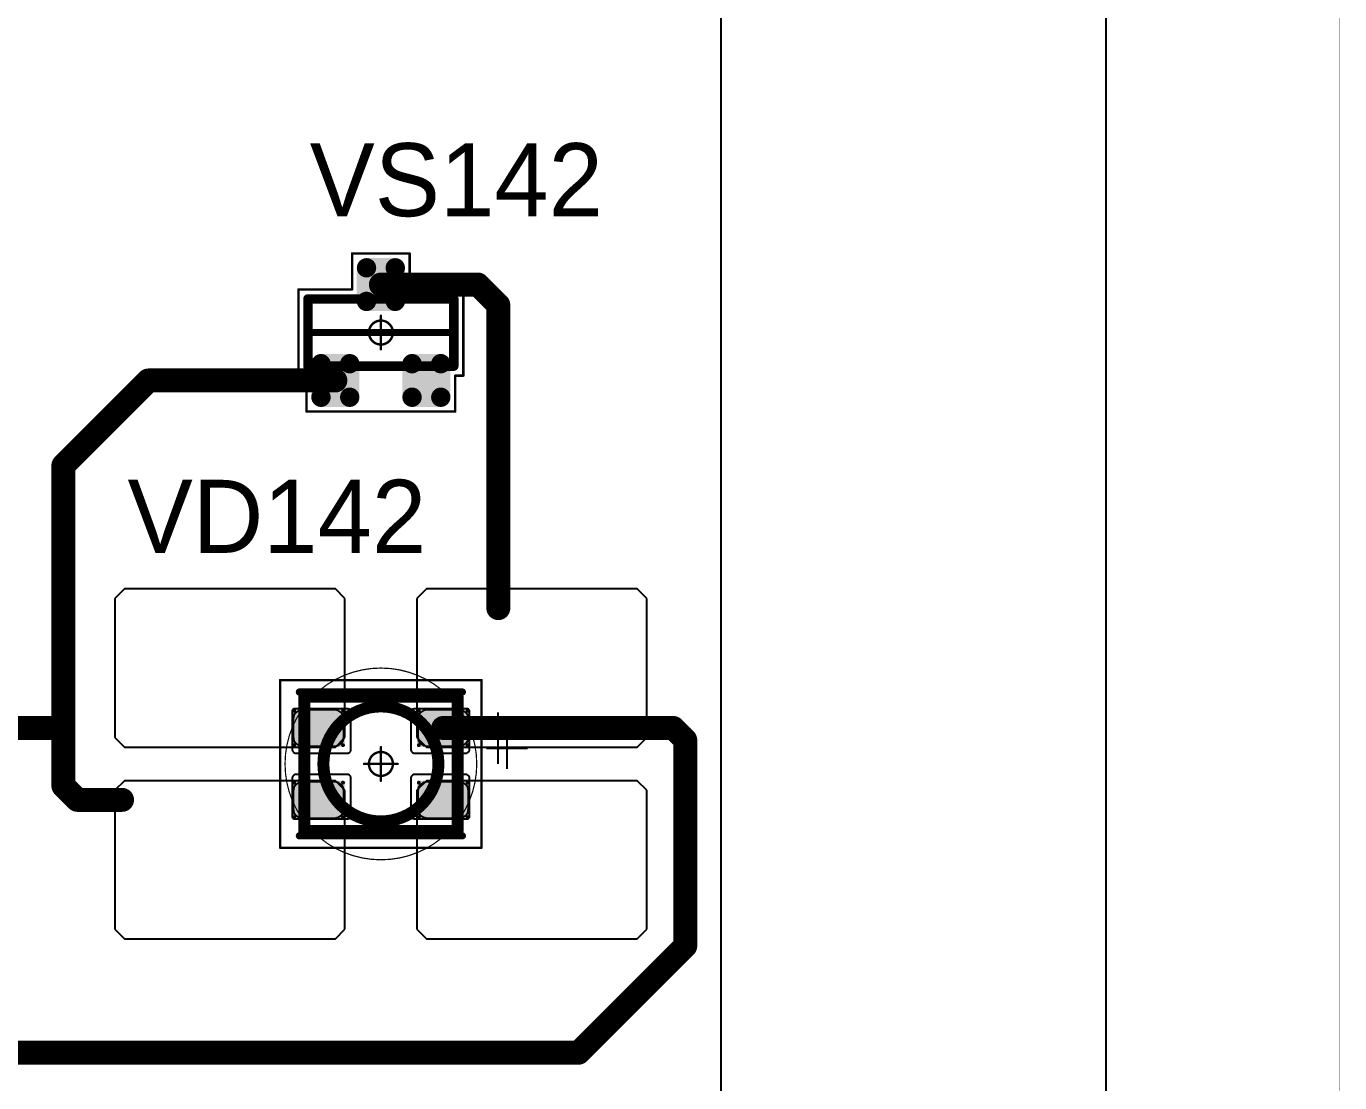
# Model space of a CAD drawing. Header units: millimetres. Extents: x 0 to 400, y 0 to 511.
# Drawn here: x 372.6 to 400.01, y 74.85 to 96.89 of the extents above; entities that cross this region are included whole.
import ezdxf

# ---------------------------------------------------------------- set-up
doc = ezdxf.new("R2010")
doc.units = ezdxf.units.MM
for name, color, linetype in [('Mechanical10', 56, 'Continuous'), ('Mechanical13', 56, 'Continuous'), ('Mechanical15', 56, 'Continuous'), ('Mechanical2', 216, 'Continuous'), ('TopLayer', 1, 'Continuous'), ('TopOverlay', 2, 'Continuous'), ('TopPaste', 8, 'Continuous'), ('TopSolder', 216, 'Continuous')]:
    doc.layers.add(name, color=color, linetype=linetype)

# ---------------------------------------------------------------- blocks, each defined once
blk = doc.blocks.new('SOT23_455')
at = {"layer": 'Mechanical13', "const_width": 0.2}
for points in [[(-0.7, 1.52), (0.7, 1.52)], [(-0.7, 1.52), (-0.7, -1.52)], [(0.7, 1.52), (0.7, -1.52)], [(-0.7, -1.52), (0.7, -1.52)]]:
    blk.add_lwpolyline(points, dxfattribs=at)
at = {"layer": 'Mechanical13', "const_width": 0.1}
for points in [[(-0.75, 1.52, 1), (-0.65, 1.52, 1)], [(-0.75, 1.52, 1), (-0.65, 1.52, 1)], [(0.65, 1.52, 1), (0.75, 1.52, 1)], [(0.65, 1.52, 1), (0.75, 1.52, 1)], [(-0.75, -1.52, 1), (-0.65, -1.52, 1)], [(-0.75, -1.52, 1), (-0.65, -1.52, 1)], [(0.65, -1.52, 1), (0.75, -1.52, 1)], [(0.65, -1.52, 1), (0.75, -1.52, 1)]]:
    blk.add_lwpolyline(points, format="xyb", close=True, dxfattribs=at)
at = {"layer": 'Mechanical15', "const_width": 0.05}
for points in [[(-0.9, 1.72), (-0.9, 1.55)], [(-0.9, 1.72), (0.9, 1.72)], [(0.9, 1.72), (0.9, 0.6)], [(-1.65, 1.55), (-1.65, -1.55)], [(-1.65, 1.55), (-0.9, 1.55)], [(0.9, 0.6), (1.65, 0.6)], [(1.65, 0.6), (1.65, -0.6)], [(0, 0.35), (0, -0.35)], [(-0.35, 0), (0.35, 0)], [(0.9, -0.6), (1.65, -0.6)], [(0.9, -0.6), (0.9, -1.72)], [(-1.65, -1.55), (-0.9, -1.55)], [(-0.9, -1.55), (-0.9, -1.72)], [(-0.9, -1.72), (0.9, -1.72)]]:
    blk.add_lwpolyline(points, dxfattribs=at)
at = {"layer": 'Mechanical15'}
for points, const_width in [([(-0.913, 1.72, 1), (-0.888, 1.72, 1)], 0.025), ([(-0.913, 1.72, 1), (-0.888, 1.72, 1)], 0.025), ([(0.888, 1.72, 1), (0.913, 1.72, 1)], 0.025), ([(0.888, 1.72, 1), (0.913, 1.72, 1)], 0.025), ([(-1.662, 1.55, 1), (-1.637, 1.55, 1)], 0.025), ([(-1.662, 1.55, 1), (-1.637, 1.55, 1)], 0.025), ([(-0.913, 1.55, 1), (-0.888, 1.55, 1)], 0.025), ([(-0.913, 1.55, 1), (-0.888, 1.55, 1)], 0.025), ([(0.888, 0.6, 1), (0.913, 0.6, 1)], 0.025), ([(0.888, 0.6, 1), (0.913, 0.6, 1)], 0.025), ([(1.637, 0.6, 1), (1.662, 0.6, 1)], 0.025), ([(1.637, 0.6, 1), (1.662, 0.6, 1)], 0.025), ([(0.25, 0, 1), (-0.25, 0, 1)], 0.05), ([(-0.012, 0.35, 1), (0.012, 0.35, 1)], 0.025), ([(-0.362, 0, 1), (-0.337, 0, 1)], 0.025), ([(-0.262, 0, 1), (-0.238, 0, 1)], 0.025), ([(0.238, 0, 1), (0.262, 0, 1)], 0.025), ([(0.337, 0, 1), (0.362, 0, 1)], 0.025), ([(-0.012, -0.35, 1), (0.012, -0.35, 1)], 0.025), ([(0.888, -0.6, 1), (0.913, -0.6, 1)], 0.025), ([(0.888, -0.6, 1), (0.913, -0.6, 1)], 0.025), ([(1.637, -0.6, 1), (1.662, -0.6, 1)], 0.025), ([(1.637, -0.6, 1), (1.662, -0.6, 1)], 0.025), ([(-1.662, -1.55, 1), (-1.637, -1.55, 1)], 0.025), ([(-1.662, -1.55, 1), (-1.637, -1.55, 1)], 0.025), ([(-0.913, -1.55, 1), (-0.888, -1.55, 1)], 0.025), ([(-0.913, -1.55, 1), (-0.888, -1.55, 1)], 0.025), ([(-0.913, -1.72, 1), (-0.888, -1.72, 1)], 0.025), ([(-0.913, -1.72, 1), (-0.888, -1.72, 1)], 0.025), ([(0.888, -1.72, 1), (0.913, -1.72, 1)], 0.025), ([(0.888, -1.72, 1), (0.913, -1.72, 1)], 0.025)]:
    blk.add_lwpolyline(points, format="xyb", close=True, dxfattribs=dict(at, const_width=const_width))
at = {"layer": 'TopLayer', "const_width": 0.1}
for points in [[(-1.4, 1.25, 1), (-1.3, 1.25, 1)], [(-0.7, 1.25, 1), (-0.6, 1.25, 1)], [(-1.4, 0.65, 1), (-1.3, 0.65, 1)], [(-0.7, 0.65, 1), (-0.6, 0.65, 1)], [(0.6, 0.3, 1), (0.7, 0.3, 1)], [(1.3, 0.3, 1), (1.4, 0.3, 1)], [(0.6, -0.3, 1), (0.7, -0.3, 1)], [(1.3, -0.3, 1), (1.4, -0.3, 1)], [(-1.4, -0.65, 1), (-1.3, -0.65, 1)], [(-0.7, -0.65, 1), (-0.6, -0.65, 1)], [(-1.4, -1.25, 1), (-1.3, -1.25, 1)], [(-0.7, -1.25, 1), (-0.6, -1.25, 1)]]:
    blk.add_lwpolyline(points, format="xyb", close=True, dxfattribs=at)
at = {"layer": 'TopLayer'}
for points in [[(-1.45, 1.25), (-1.45, 0.65), (-0.55, 1.25), (-0.55, 0.65)], [(-1.35, 1.35), (-1.35, 0.55), (-0.65, 1.35), (-0.65, 0.55)], [(0.55, 0.3), (0.55, -0.3), (1.45, 0.3), (1.45, -0.3)], [(0.65, 0.4), (0.65, -0.4), (1.35, 0.4), (1.35, -0.4)], [(-1.45, -0.65), (-1.45, -1.25), (-0.55, -0.65), (-0.55, -1.25)], [(-1.35, -0.55), (-1.35, -1.35), (-0.65, -0.55), (-0.65, -1.35)]]:
    blk.add_solid(points, dxfattribs=at)
at = {"layer": 'TopOverlay', "const_width": 0.15}
blk.add_lwpolyline([(0, 1.5), (0, -1.5)], dxfattribs=at)
at = {"layer": 'TopOverlay', "const_width": 0.075}
for points in [[(-0.038, 1.5, 1), (0.038, 1.5, 1)], [(-0.038, -1.5, 1), (0.038, -1.5, 1)]]:
    blk.add_lwpolyline(points, format="xyb", close=True, dxfattribs=at)
at = {"layer": 'TopPaste', "const_width": 0.075}
for points in [[(-1.387, 1.25, 1), (-1.313, 1.25, 1)], [(-0.687, 1.25, 1), (-0.613, 1.25, 1)], [(-1.387, 0.65, 1), (-1.313, 0.65, 1)], [(-0.687, 0.65, 1), (-0.613, 0.65, 1)], [(0.613, 0.3, 1), (0.687, 0.3, 1)], [(1.313, 0.3, 1), (1.387, 0.3, 1)], [(0.613, -0.3, 1), (0.687, -0.3, 1)], [(1.313, -0.3, 1), (1.387, -0.3, 1)], [(-1.387, -0.65, 1), (-1.313, -0.65, 1)], [(-0.687, -0.65, 1), (-0.613, -0.65, 1)], [(-1.387, -1.25, 1), (-1.313, -1.25, 1)], [(-0.687, -1.25, 1), (-0.613, -1.25, 1)]]:
    blk.add_lwpolyline(points, format="xyb", close=True, dxfattribs=at)
at = {"layer": 'TopPaste'}
for points in [[(-1.425, 1.25), (-1.425, 0.65), (-0.575, 1.25), (-0.575, 0.65)], [(-1.35, 1.325), (-1.35, 0.575), (-0.65, 1.325), (-0.65, 0.575)], [(0.575, 0.3), (0.575, -0.3), (1.425, 0.3), (1.425, -0.3)], [(0.65, 0.375), (0.65, -0.375), (1.35, 0.375), (1.35, -0.375)], [(-1.425, -0.65), (-1.425, -1.25), (-0.575, -0.65), (-0.575, -1.25)], [(-1.35, -0.575), (-1.35, -1.325), (-0.65, -0.575), (-0.65, -1.325)]]:
    blk.add_solid(points, dxfattribs=at)
at = {"layer": 'TopSolder', "const_width": 0.202}
for points in [[(-1.451, 1.25, 1), (-1.249, 1.25, 1)], [(-0.751, 1.25, 1), (-0.549, 1.25, 1)], [(-1.451, 0.65, 1), (-1.249, 0.65, 1)], [(-0.751, 0.65, 1), (-0.549, 0.65, 1)], [(0.549, 0.3, 1), (0.751, 0.3, 1)], [(1.249, 0.3, 1), (1.451, 0.3, 1)], [(0.549, -0.3, 1), (0.751, -0.3, 1)], [(1.249, -0.3, 1), (1.451, -0.3, 1)], [(-1.451, -0.65, 1), (-1.249, -0.65, 1)], [(-0.751, -0.65, 1), (-0.549, -0.65, 1)], [(-1.451, -1.25, 1), (-1.249, -1.25, 1)], [(-0.751, -1.25, 1), (-0.549, -1.25, 1)]]:
    blk.add_lwpolyline(points, format="xyb", close=True, dxfattribs=at)
at = {"layer": 'TopSolder'}
for points in [[(-1.35, 1.452), (-1.35, 0.448), (-0.65, 1.452), (-0.65, 0.448)], [(-1.552, 1.25), (-1.552, 0.65), (-0.448, 1.25), (-0.448, 0.65)], [(0.448, 0.3), (0.448, -0.3), (1.552, 0.3), (1.552, -0.3)], [(0.65, 0.502), (0.65, -0.502), (1.35, 0.502), (1.35, -0.502)], [(-1.35, -0.448), (-1.35, -1.452), (-0.65, -0.448), (-0.65, -1.452)], [(-1.552, -0.65), (-1.552, -1.25), (-0.448, -0.65), (-0.448, -1.25)]]:
    blk.add_solid(points, dxfattribs=at)
blk = doc.blocks.new('E65F_659')
at = {"layer": 'Mechanical13'}
for p, q in [((2.441, 1.071), (2.441, 0)), ((1.905, 0.536), (2.976, 0.536))]:
    blk.add_line(p, q, dxfattribs=at)
at = {"layer": 'Mechanical13', "const_width": 0.25}
for points in [[(-1.6, -1.4), (-1.6, 1.4)], [(-1.6, 1.4), (1.6, 1.4)], [(1.6, -1.4), (1.6, 1.4)], [(-1.6, -1.4), (1.6, -1.4)]]:
    blk.add_lwpolyline(points, dxfattribs=at)
at = {"layer": 'Mechanical13'}
for points, const_width in [([(-1.663, 1.4, 1), (-1.538, 1.4, 1)], 0.125), ([(-1.663, 1.4, 1), (-1.538, 1.4, 1)], 0.125), ([(1.537, 1.4, 1), (1.662, 1.4, 1)], 0.125), ([(1.537, 1.4, 1), (1.662, 1.4, 1)], 0.125), ([(1.2, 0, 1), (-1.2, 0, 1)], 0.25), ([(-1.263, 0, 1), (-1.138, 0, 1)], 0.125), ([(1.137, 0, 1), (1.262, 0, 1)], 0.125), ([(-1.663, -1.4, 1), (-1.538, -1.4, 1)], 0.125), ([(-1.663, -1.4, 1), (-1.538, -1.4, 1)], 0.125), ([(1.537, -1.4, 1), (1.662, -1.4, 1)], 0.125), ([(1.537, -1.4, 1), (1.662, -1.4, 1)], 0.125)]:
    blk.add_lwpolyline(points, format="xyb", close=True, dxfattribs=dict(at, const_width=const_width))
at = {"layer": 'Mechanical15', "const_width": 0.05}
for points in [[(-2.1, 1.75), (2.1, 1.75)], [(-2.1, -1.75), (-2.1, 1.75)], [(2.1, -1.75), (2.1, 1.75)], [(0, -0.35), (0, 0.35)], [(0, -0.35), (0, 0.35)], [(-0.35, 0), (0.35, 0)], [(-0.35, 0), (0.35, 0)], [(-2.1, -1.75), (2.1, -1.75)]]:
    blk.add_lwpolyline(points, dxfattribs=at)
at = {"layer": 'Mechanical15'}
for points, const_width in [([(-2.113, 1.75, 1), (-2.088, 1.75, 1)], 0.025), ([(-2.113, 1.75, 1), (-2.088, 1.75, 1)], 0.025), ([(2.087, 1.75, 1), (2.112, 1.75, 1)], 0.025), ([(2.087, 1.75, 1), (2.112, 1.75, 1)], 0.025), ([(0.25, 0, 1), (-0.25, 0, 1)], 0.05), ([(0.25, 0, 1), (-0.25, 0, 1)], 0.05), ([(-0.013, 0.35, 1), (0.012, 0.35, 1)], 0.025), ([(-0.013, 0.35, 1), (0.012, 0.35, 1)], 0.025), ([(-0.363, 0, 1), (-0.338, 0, 1)], 0.025), ([(-0.363, 0, 1), (-0.338, 0, 1)], 0.025), ([(-0.263, 0, 1), (-0.238, 0, 1)], 0.025), ([(-0.263, 0, 1), (-0.238, 0, 1)], 0.025), ([(0.237, 0, 1), (0.262, 0, 1)], 0.025), ([(0.237, 0, 1), (0.262, 0, 1)], 0.025), ([(0.337, 0, 1), (0.362, 0, 1)], 0.025), ([(0.337, 0, 1), (0.362, 0, 1)], 0.025), ([(-0.013, -0.35, 1), (0.012, -0.35, 1)], 0.025), ([(-0.013, -0.35, 1), (0.012, -0.35, 1)], 0.025), ([(-2.113, -1.75, 1), (-2.088, -1.75, 1)], 0.025), ([(-2.113, -1.75, 1), (-2.088, -1.75, 1)], 0.025), ([(2.087, -1.75, 1), (2.112, -1.75, 1)], 0.025), ([(2.087, -1.75, 1), (2.112, -1.75, 1)], 0.025)]:
    blk.add_lwpolyline(points, format="xyb", close=True, dxfattribs=dict(at, const_width=const_width))
at = {"layer": 'TopLayer'}
for p, q in [((-5.35, 3.65), (-5.55, 3.45)), ((-0.95, 3.65), (-5.35, 3.65)), ((-5.35, 3.65), (-5.35, 3.65)), ((-0.75, 3.45), (-0.95, 3.65)), ((0.95, 3.65), (0.75, 3.45)), ((5.35, 3.65), (0.95, 3.65)), ((0.95, 3.65), (0.95, 3.65)), ((5.55, 3.45), (5.35, 3.65)), ((-5.55, 3.45), (-5.55, 3.45)), ((-5.55, 3.45), (-5.55, 0.55)), ((-0.75, 0.55), (-0.75, 3.45)), ((0.75, 3.45), (0.75, 3.45)), ((0.75, 3.45), (0.75, 0.55)), ((5.55, 0.55), (5.55, 3.45)), ((-5.55, 0.55), (-5.35, 0.35)), ((-0.95, 0.35), (-0.75, 0.55)), ((0.75, 0.55), (0.95, 0.35)), ((5.35, 0.35), (5.55, 0.55)), ((-5.35, 0.35), (-0.95, 0.35)), ((0.95, 0.35), (5.35, 0.35)), ((-5.35, -0.35), (-5.55, -0.55)), ((-0.95, -0.35), (-5.35, -0.35)), ((-5.35, -0.35), (-5.35, -0.35)), ((-0.75, -0.55), (-0.95, -0.35)), ((0.95, -0.35), (0.75, -0.55)), ((5.35, -0.35), (0.95, -0.35)), ((0.95, -0.35), (0.95, -0.35)), ((5.55, -0.55), (5.35, -0.35)), ((-5.55, -0.55), (-5.55, -0.55)), ((-5.55, -0.55), (-5.55, -3.45)), ((-0.75, -3.45), (-0.75, -0.55)), ((0.75, -0.55), (0.75, -0.55)), ((0.75, -0.55), (0.75, -3.45)), ((5.55, -3.45), (5.55, -0.55)), ((-5.55, -3.45), (-5.35, -3.65)), ((-0.95, -3.65), (-0.75, -3.45)), ((0.75, -3.45), (0.95, -3.65)), ((5.35, -3.65), (5.55, -3.45)), ((-5.35, -3.65), (-0.95, -3.65)), ((0.95, -3.65), (5.35, -3.65))]:
    blk.add_line(p, q, dxfattribs=at)
at = {"layer": 'TopLayer', "const_width": 0.04}
for points in [[(-1.83, 1.11, 1), (-1.79, 1.11, 1)], [(-0.81, 1.11, 1), (-0.77, 1.11, 1)], [(0.77, 1.11, 1), (0.81, 1.11, 1)], [(1.79, 1.11, 1), (1.83, 1.11, 1)], [(-1.83, 0.39, 1), (-1.79, 0.39, 1)], [(-0.81, 0.39, 1), (-0.77, 0.39, 1)], [(0.77, 0.39, 1), (0.81, 0.39, 1)], [(1.79, 0.39, 1), (1.83, 0.39, 1)], [(-1.83, -0.39, 1), (-1.79, -0.39, 1)], [(-0.81, -0.39, 1), (-0.77, -0.39, 1)], [(0.77, -0.39, 1), (0.81, -0.39, 1)], [(1.79, -0.39, 1), (1.83, -0.39, 1)], [(-1.83, -1.11, 1), (-1.79, -1.11, 1)], [(-0.81, -1.11, 1), (-0.77, -1.11, 1)], [(0.77, -1.11, 1), (0.81, -1.11, 1)], [(1.79, -1.11, 1), (1.83, -1.11, 1)]]:
    blk.add_lwpolyline(points, format="xyb", close=True, dxfattribs=at)
at = {"layer": 'TopLayer'}
for points in [[(-1.85, 1.11), (-1.85, 0.39), (-0.75, 1.11), (-0.75, 0.39)], [(-1.81, 1.15), (-1.81, 0.35), (-0.79, 1.15), (-0.79, 0.35)], [(0.75, 1.11), (0.75, 0.39), (1.85, 1.11), (1.85, 0.39)], [(0.79, 1.15), (0.79, 0.35), (1.81, 1.15), (1.81, 0.35)], [(-1.85, -0.39), (-1.85, -1.11), (-0.75, -0.39), (-0.75, -1.11)], [(-1.81, -0.35), (-1.81, -1.15), (-0.79, -0.35), (-0.79, -1.15)], [(0.75, -0.39), (0.75, -1.11), (1.85, -0.39), (1.85, -1.11)], [(0.79, -0.35), (0.79, -1.15), (1.81, -0.35), (1.81, -1.15)]]:
    blk.add_solid(points, dxfattribs=at)
at = {"layer": 'TopOverlay'}
for p, q in [((2.628, 0.757), (2.628, -0.1)), ((2.2, 0.328), (3.057, 0.328))]:
    blk.add_line(p, q, dxfattribs=at)
at = {"layer": 'TopOverlay', "const_width": 0.15}
for points in [[(-1.7, 1.5), (1.7, 1.5)], [(-1.7, -1.5), (1.7, -1.5)]]:
    blk.add_lwpolyline(points, dxfattribs=at)
at = {"layer": 'TopOverlay', "const_width": 0.075}
for points in [[(-1.738, 1.5, 1), (-1.663, 1.5, 1)], [(1.662, 1.5, 1), (1.737, 1.5, 1)], [(-1.738, -1.5, 1), (-1.663, -1.5, 1)], [(1.662, -1.5, 1), (1.737, -1.5, 1)]]:
    blk.add_lwpolyline(points, format="xyb", close=True, dxfattribs=at)
at = {"layer": 'TopPaste'}
for p, q in [((-1.711, 1.114), (-1.773, 1.073)), ((-1.638, 1.129), (-1.711, 1.114)), ((-0.963, 1.129), (-1.638, 1.129)), ((-0.889, 1.114), (-0.963, 1.129)), ((-0.827, 1.073), (-0.889, 1.114)), ((0.889, 1.114), (0.827, 1.073)), ((0.962, 1.129), (0.889, 1.114)), ((1.637, 1.129), (0.962, 1.129)), ((1.711, 1.114), (1.637, 1.129)), ((1.773, 1.073), (1.711, 1.114)), ((-1.814, 1.011), (-1.829, 0.938)), ((-1.829, 0.938), (-1.829, 0.563)), ((-1.773, 1.073), (-1.814, 1.011)), ((-0.786, 1.011), (-0.827, 1.073)), ((-0.771, 0.938), (-0.786, 1.011)), ((-0.771, 0.563), (-0.771, 0.938)), ((0.786, 1.011), (0.771, 0.938)), ((0.771, 0.938), (0.771, 0.563)), ((0.827, 1.073), (0.786, 1.011)), ((1.814, 1.011), (1.773, 1.073)), ((1.829, 0.938), (1.814, 1.011)), ((1.829, 0.563), (1.829, 0.938)), ((-1.829, 0.563), (-1.814, 0.489)), ((-0.786, 0.489), (-0.771, 0.563)), ((0.771, 0.563), (0.786, 0.489)), ((1.814, 0.489), (1.829, 0.563)), ((-1.814, 0.489), (-1.773, 0.427)), ((-1.773, 0.427), (-1.711, 0.386)), ((-1.711, 0.386), (-1.638, 0.371)), ((-1.638, 0.371), (-0.963, 0.371)), ((-0.963, 0.371), (-0.889, 0.386)), ((-0.889, 0.386), (-0.827, 0.427)), ((-0.827, 0.427), (-0.786, 0.489)), ((0.786, 0.489), (0.827, 0.427)), ((0.827, 0.427), (0.889, 0.386)), ((0.889, 0.386), (0.962, 0.371)), ((0.962, 0.371), (1.637, 0.371)), ((1.637, 0.371), (1.711, 0.386)), ((1.711, 0.386), (1.773, 0.427)), ((1.773, 0.427), (1.814, 0.489)), ((-1.814, -0.489), (-1.829, -0.563)), ((-1.773, -0.427), (-1.814, -0.489)), ((-1.711, -0.386), (-1.773, -0.427)), ((-1.638, -0.371), (-1.711, -0.386)), ((-0.963, -0.371), (-1.638, -0.371)), ((-0.889, -0.386), (-0.963, -0.371)), ((-0.827, -0.427), (-0.889, -0.386)), ((-0.786, -0.489), (-0.827, -0.427)), ((-0.771, -0.563), (-0.786, -0.489)), ((0.786, -0.489), (0.771, -0.563)), ((0.827, -0.427), (0.786, -0.489)), ((0.889, -0.386), (0.827, -0.427)), ((0.962, -0.371), (0.889, -0.386)), ((1.637, -0.371), (0.962, -0.371)), ((1.711, -0.386), (1.637, -0.371)), ((1.773, -0.427), (1.711, -0.386)), ((1.814, -0.489), (1.773, -0.427)), ((1.829, -0.563), (1.814, -0.489)), ((-1.829, -0.563), (-1.829, -0.938)), ((-0.771, -0.938), (-0.771, -0.563)), ((0.771, -0.563), (0.771, -0.938)), ((1.829, -0.938), (1.829, -0.563)), ((-1.829, -0.938), (-1.814, -1.011)), ((-1.814, -1.011), (-1.773, -1.073)), ((-1.773, -1.073), (-1.711, -1.114)), ((-0.889, -1.114), (-0.827, -1.073)), ((-0.827, -1.073), (-0.786, -1.011)), ((-0.786, -1.011), (-0.771, -0.938)), ((0.771, -0.938), (0.786, -1.011)), ((0.786, -1.011), (0.827, -1.073)), ((0.827, -1.073), (0.889, -1.114)), ((1.711, -1.114), (1.773, -1.073)), ((1.773, -1.073), (1.814, -1.011)), ((1.814, -1.011), (1.829, -0.938)), ((-1.711, -1.114), (-1.638, -1.129)), ((-1.638, -1.129), (-0.963, -1.129)), ((-0.963, -1.129), (-0.889, -1.114)), ((0.889, -1.114), (0.962, -1.129)), ((0.962, -1.129), (1.637, -1.129)), ((1.637, -1.129), (1.711, -1.114))]:
    blk.add_line(p, q, dxfattribs=at)
at = {"layer": 'TopSolder'}
for p, q in [((-1.842, 1.129), (-1.85, 1.111)), ((-1.85, 1.111), (-1.85, 1.101)), ((-1.85, 1.101), (-1.85, 1.101)), ((-1.85, 1.101), (-1.85, 0.301)), ((-1.828, 1.143), (-1.842, 1.129)), ((-1.81, 1.151), (-1.828, 1.143)), ((-1.8, 1.151), (-1.81, 1.151)), ((-0.7, 1.151), (-1.8, 1.151)), ((-0.685, 1.151), (-0.7, 1.151)), ((-0.7, 1.151), (-0.7, 1.151)), ((-0.658, 1.139), (-0.685, 1.151)), ((-0.636, 1.118), (-0.658, 1.139)), ((-0.625, 1.09), (-0.636, 1.118)), ((0.636, 1.118), (0.625, 1.09)), ((0.657, 1.139), (0.636, 1.118)), ((0.685, 1.151), (0.657, 1.139)), ((0.7, 1.151), (0.685, 1.151)), ((1.8, 1.151), (0.7, 1.151)), ((1.81, 1.151), (1.8, 1.151)), ((1.8, 1.151), (1.8, 1.151)), ((1.828, 1.143), (1.81, 1.151)), ((1.842, 1.129), (1.828, 1.143)), ((1.85, 1.111), (1.842, 1.129)), ((1.85, 1.101), (1.85, 1.111)), ((1.85, 0.301), (1.85, 1.101)), ((-0.625, 1.076), (-0.625, 1.09)), ((-0.625, 0.301), (-0.625, 1.076)), ((0.625, 1.09), (0.625, 1.076)), ((0.625, 1.076), (0.625, 1.076)), ((0.625, 1.076), (0.625, 0.301)), ((-1.85, 0.301), (-1.85, 0.286)), ((-1.85, 0.286), (-1.839, 0.258)), ((-0.636, 0.258), (-0.625, 0.286)), ((-0.625, 0.286), (-0.625, 0.301)), ((-0.625, 0.301), (-0.625, 0.301)), ((0.625, 0.301), (0.625, 0.286)), ((0.625, 0.286), (0.636, 0.258)), ((1.839, 0.258), (1.85, 0.286)), ((1.85, 0.286), (1.85, 0.301)), ((1.85, 0.301), (1.85, 0.301)), ((-1.839, 0.258), (-1.818, 0.237)), ((-1.818, 0.237), (-1.79, 0.226)), ((-1.79, 0.226), (-1.775, 0.226)), ((-1.775, 0.226), (-1.775, 0.226)), ((-1.775, 0.226), (-0.7, 0.226)), ((-0.7, 0.226), (-0.685, 0.226)), ((-0.685, 0.226), (-0.658, 0.237)), ((-0.658, 0.237), (-0.636, 0.258)), ((0.636, 0.258), (0.657, 0.237)), ((0.657, 0.237), (0.685, 0.226)), ((0.685, 0.226), (0.7, 0.226)), ((0.7, 0.226), (0.7, 0.226)), ((0.7, 0.226), (1.775, 0.226)), ((1.775, 0.226), (1.79, 0.226)), ((1.79, 0.226), (1.817, 0.237)), ((1.817, 0.237), (1.839, 0.258)), ((-1.839, -0.257), (-1.85, -0.285)), ((-1.818, -0.236), (-1.839, -0.257)), ((-1.79, -0.224), (-1.818, -0.236)), ((-1.775, -0.224), (-1.79, -0.224)), ((-0.7, -0.224), (-1.775, -0.224)), ((-0.685, -0.224), (-0.7, -0.224)), ((-0.7, -0.224), (-0.7, -0.224)), ((-0.658, -0.236), (-0.685, -0.224)), ((-0.636, -0.257), (-0.658, -0.236)), ((-0.625, -0.285), (-0.636, -0.257)), ((0.636, -0.257), (0.625, -0.285)), ((0.657, -0.236), (0.636, -0.257)), ((0.685, -0.224), (0.657, -0.236)), ((0.7, -0.224), (0.685, -0.224)), ((1.775, -0.224), (0.7, -0.224)), ((1.79, -0.224), (1.775, -0.224)), ((1.775, -0.224), (1.775, -0.224)), ((1.817, -0.236), (1.79, -0.224)), ((1.839, -0.257), (1.817, -0.236)), ((1.85, -0.285), (1.839, -0.257)), ((-1.85, -0.285), (-1.85, -0.299)), ((-1.85, -0.299), (-1.85, -0.299)), ((-1.85, -0.299), (-1.85, -1.099)), ((-0.625, -0.299), (-0.625, -0.285)), ((-0.625, -1.074), (-0.625, -0.299)), ((0.625, -0.285), (0.625, -0.299)), ((0.625, -0.299), (0.625, -0.299)), ((0.625, -0.299), (0.625, -1.074)), ((1.85, -0.299), (1.85, -0.285)), ((1.85, -1.099), (1.85, -0.299)), ((-0.636, -1.117), (-0.625, -1.089)), ((-0.625, -1.089), (-0.625, -1.074)), ((-0.625, -1.074), (-0.625, -1.074)), ((0.625, -1.074), (0.625, -1.089)), ((0.625, -1.089), (0.636, -1.117)), ((-1.85, -1.099), (-1.85, -1.109)), ((-1.85, -1.109), (-1.842, -1.128)), ((-1.842, -1.128), (-1.828, -1.142)), ((-1.828, -1.142), (-1.81, -1.149)), ((-1.81, -1.149), (-1.8, -1.149)), ((-1.8, -1.149), (-0.7, -1.149)), ((-1.8, -1.149), (-1.8, -1.149)), ((-0.7, -1.149), (-0.685, -1.149)), ((-0.685, -1.149), (-0.658, -1.138)), ((-0.658, -1.138), (-0.636, -1.117)), ((0.636, -1.117), (0.657, -1.138)), ((0.657, -1.138), (0.685, -1.149)), ((0.685, -1.149), (0.7, -1.149)), ((0.7, -1.149), (1.8, -1.149)), ((0.7, -1.149), (0.7, -1.149)), ((1.8, -1.149), (1.81, -1.149)), ((1.81, -1.149), (1.828, -1.142)), ((1.828, -1.142), (1.842, -1.128)), ((1.842, -1.128), (1.85, -1.109)), ((1.85, -1.109), (1.85, -1.099)), ((1.85, -1.099), (1.85, -1.099))]:
    blk.add_line(p, q, dxfattribs=at)

msp = doc.modelspace()

# ---------------------------------------------------------------- linework, layer by layer
at = {"layer": 'Mechanical10', "const_width": 0.01}
msp.add_lwpolyline([(400, 0), (400, 428)], dxfattribs=at)
at = {"layer": 'Mechanical2'}
for points, const_width in [([(382, 81.5, 1), (378, 81.5, 1)], 0.0254), ([(380, 83.5, 1), (380, 83.5, 1)], 0.0005), ([(377.994, 81.5, 1), (378.006, 81.5, 1)], 0.0127), ([(378, 81.5, 1), (378, 81.5, 1)], 0.0005), ([(381.994, 81.5, 1), (382.006, 81.5, 1)], 0.0127), ([(382, 81.5, 1), (382, 81.5, 1)], 0.0005), ([(380, 79.5, 1), (380, 79.5, 1)], 0.0005)]:
    msp.add_lwpolyline(points, format="xyb", close=True, dxfattribs=dict(at, const_width=const_width))
at = {"layer": 'Mechanical2', "const_width": 0.001}
for points in [[(380, 79.5), (380, 83.5)], [(378, 81.5), (382, 81.5)]]:
    msp.add_lwpolyline(points, dxfattribs=at)
at = {"layer": 'TopLayer'}
for p, q in [((387.1, 55.275), (387.1, 345.002)), ((395.126, 208.792), (395.126, 51.526))]:
    msp.add_line(p, q, dxfattribs=at)
at = {"layer": 'TopLayer', "const_width": 0.5}
for points in [[(380, 91.5), (382.025, 91.5)], [(382.025, 91.5), (382.45, 91.075)], [(382.45, 84.75), (382.45, 91.075)], [(373.375, 87.725), (375.15, 89.5)], [(375.15, 89.5), (379.05, 89.5)], [(373.375, 81.043), (373.375, 87.725)], [(361.3, 82.25), (373.375, 82.25)], [(381.3, 82.25), (386.1, 82.25)], [(386.1, 82.25), (386.35, 82)], [(386.35, 77.7), (386.35, 82)], [(373.375, 81.043), (373.668, 80.75)], [(373.668, 80.75), (374.6, 80.75)], [(384.125, 75.475), (386.35, 77.7)], [(361.3, 75.475), (384.125, 75.475)]]:
    msp.add_lwpolyline(points, dxfattribs=at)
at = {"layer": 'TopLayer', "const_width": 0.25}
for points in [[(379.875, 91.5, 1), (380.125, 91.5, 1)], [(381.9, 91.5, 1), (382.15, 91.5, 1)], [(381.9, 91.5, 1), (382.15, 91.5, 1)], [(382.325, 91.075, 1), (382.575, 91.075, 1)], [(382.325, 91.075, 1), (382.575, 91.075, 1)], [(375.025, 89.5, 1), (375.275, 89.5, 1)], [(375.025, 89.5, 1), (375.275, 89.5, 1)], [(378.925, 89.5, 1), (379.175, 89.5, 1)], [(373.25, 87.725, 1), (373.5, 87.725, 1)], [(373.25, 87.725, 1), (373.5, 87.725, 1)], [(382.325, 84.75, 1), (382.575, 84.75, 1)], [(373.25, 82.25, 1), (373.5, 82.25, 1)], [(381.175, 82.25, 1), (381.425, 82.25, 1)], [(385.975, 82.25, 1), (386.225, 82.25, 1)], [(385.975, 82.25, 1), (386.225, 82.25, 1)], [(386.225, 82, 1), (386.475, 82, 1)], [(386.225, 82, 1), (386.475, 82, 1)], [(373.25, 81.043, 1), (373.5, 81.043, 1)], [(373.25, 81.043, 1), (373.5, 81.043, 1)], [(373.543, 80.75, 1), (373.793, 80.75, 1)], [(373.543, 80.75, 1), (373.793, 80.75, 1)], [(374.475, 80.75, 1), (374.725, 80.75, 1)], [(386.225, 77.7, 1), (386.475, 77.7, 1)], [(386.225, 77.7, 1), (386.475, 77.7, 1)], [(384, 75.475, 1), (384.25, 75.475, 1)], [(384, 75.475, 1), (384.25, 75.475, 1)]]:
    msp.add_lwpolyline(points, format="xyb", close=True, dxfattribs=at)

# ---------------------------------------------------------------- block references
for name, p, rotation in [('SOT23_455', (380, 90.5), 90), ('E65F_659', (380, 81.5), 360)]:
    msp.add_blockref(name, p, dxfattribs=dict(rotation=rotation))

# ---------------------------------------------------------------- texts
at = {"layer": 'TopOverlay'}
for s, p in [('VS142', (378.514, 92.926)), ('VD142', (374.715, 85.903))]:
    msp.add_text(s, height=1.524, dxfattribs=at).set_placement(p)

doc.saveas('drawing.dxf')
